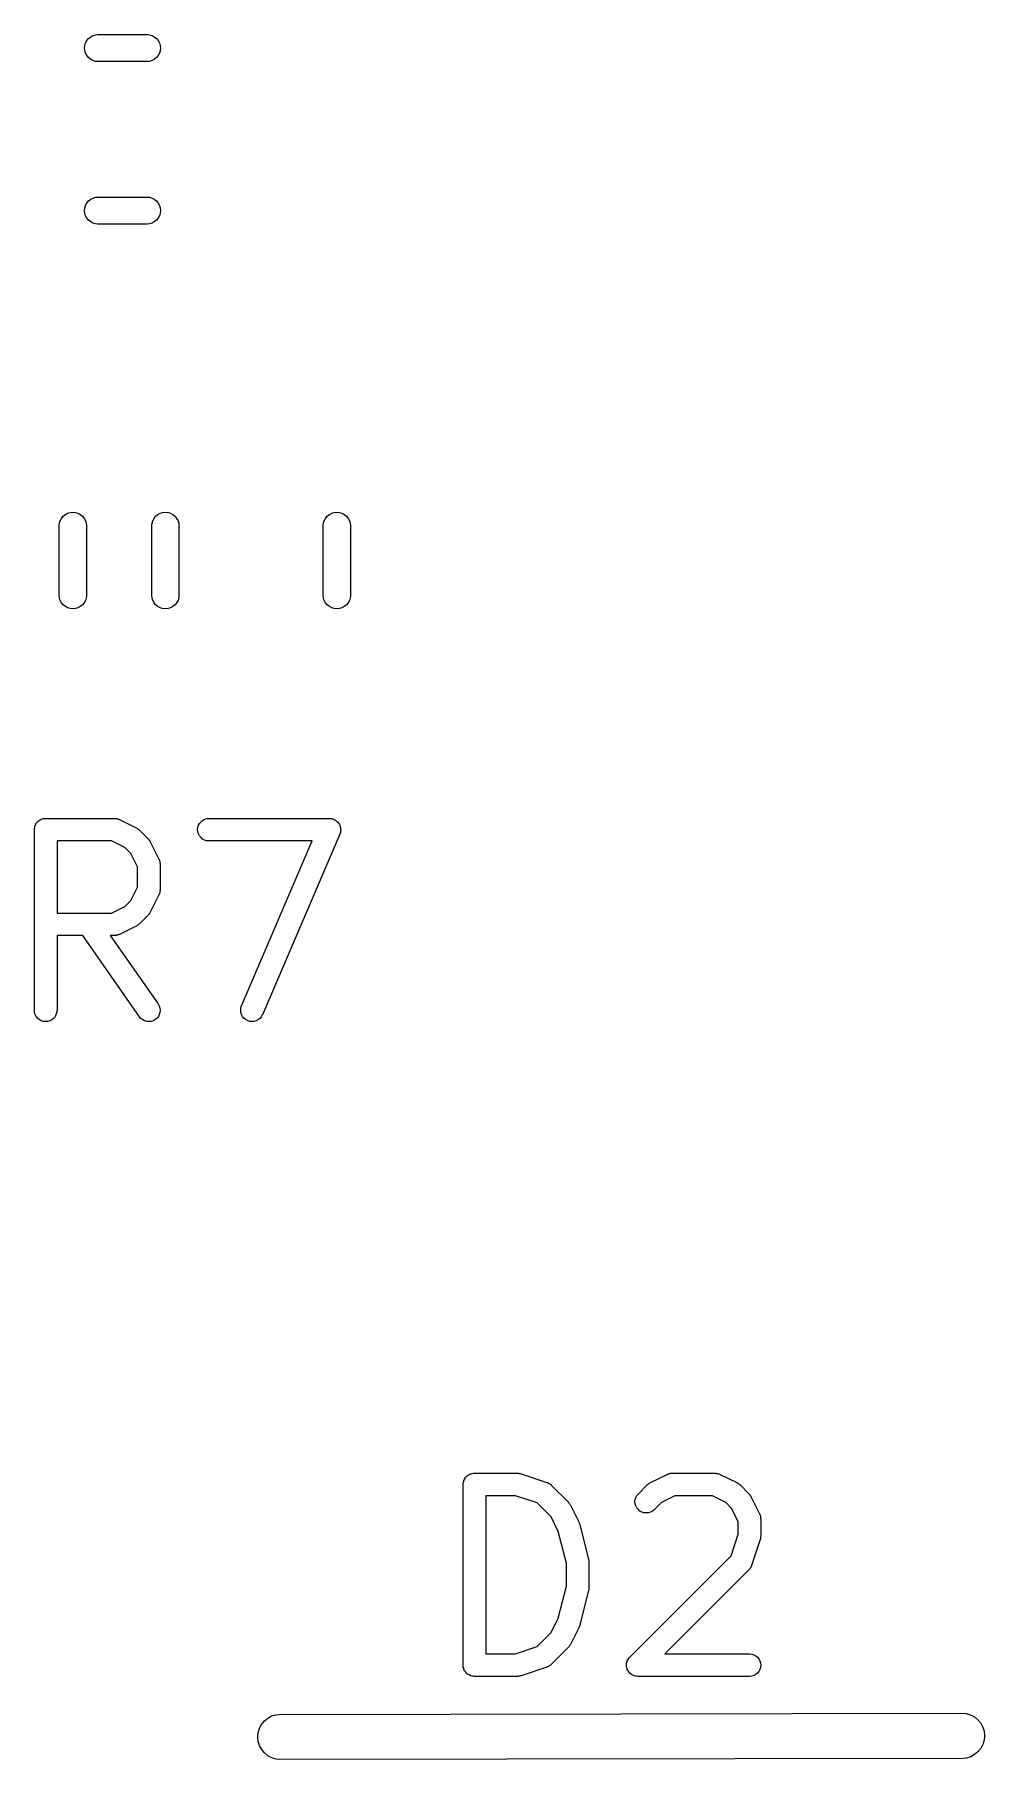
# Model space of a CAD drawing. Extents: x 160.5 to 231.1, y -123.8 to -81.5.
# Drawn here: x 191.86 to 196.07, y -99.68 to -92.04 of the extents above; entities that cross this region are included whole.
import ezdxf

# ---------------------------------------------------------------- set-up
doc = ezdxf.new("R2010")
doc.units = 0
doc.layers.add('BLACK', color=7, linetype='CONTINUOUS')

msp = doc.modelspace()

# ---------------------------------------------------------------- linework, layer by layer
at = {"layer": 'BLACK', "linetype": 'CONTINUOUS'}
for p, q in [((192.092, -92.0665), (192.1, -92.0574)), ((192.1, -92.0574), (192.109, -92.0499)), ((192.109, -92.0499), (192.119, -92.0443)), ((192.119, -92.0443), (192.13, -92.0409)), ((192.13, -92.0409), (192.139, -92.04)), ((192.139, -92.04), (192.361, -92.04)), ((192.361, -92.04), (192.37, -92.0409)), ((192.37, -92.0409), (192.381, -92.0443)), ((192.381, -92.0443), (192.391, -92.0499)), ((192.391, -92.0499), (192.4, -92.0574)), ((192.4, -92.0574), (192.408, -92.0665)), ((192.082, -92.1), (192.083, -92.0882)), ((192.083, -92.1118), (192.082, -92.1)), ((192.083, -92.0882), (192.086, -92.0769)), ((192.086, -92.1231), (192.083, -92.1118)), ((192.086, -92.0769), (192.092, -92.0665)), ((192.092, -92.1335), (192.086, -92.1231)), ((192.1, -92.1426), (192.092, -92.1335)), ((192.408, -92.1335), (192.4, -92.1426)), ((192.408, -92.0665), (192.414, -92.0769)), ((192.414, -92.1231), (192.408, -92.1335)), ((192.414, -92.0769), (192.417, -92.0882)), ((192.417, -92.1118), (192.414, -92.1231)), ((192.417, -92.0882), (192.418, -92.1)), ((192.418, -92.1), (192.417, -92.1118)), ((192.109, -92.1501), (192.1, -92.1426)), ((192.119, -92.1557), (192.109, -92.1501)), ((192.13, -92.1591), (192.119, -92.1557)), ((192.139, -92.16), (192.13, -92.1591)), ((192.361, -92.16), (192.139, -92.16)), ((192.37, -92.1591), (192.361, -92.16)), ((192.381, -92.1557), (192.37, -92.1591)), ((192.391, -92.1501), (192.381, -92.1557)), ((192.4, -92.1426), (192.391, -92.1501)), ((192.082, -92.82), (192.083, -92.8082)), ((192.083, -92.8318), (192.082, -92.82)), ((192.083, -92.8082), (192.086, -92.7969)), ((192.086, -92.7969), (192.092, -92.7865)), ((192.092, -92.7865), (192.1, -92.7774)), ((192.1, -92.7774), (192.109, -92.7699)), ((192.109, -92.7699), (192.119, -92.7643)), ((192.119, -92.7643), (192.13, -92.7609)), ((192.13, -92.7609), (192.139, -92.76)), ((192.139, -92.76), (192.361, -92.76)), ((192.361, -92.76), (192.37, -92.7609)), ((192.37, -92.7609), (192.381, -92.7643)), ((192.381, -92.7643), (192.391, -92.7699)), ((192.391, -92.7699), (192.4, -92.7774)), ((192.4, -92.7774), (192.408, -92.7865)), ((192.408, -92.7865), (192.414, -92.7969)), ((192.414, -92.7969), (192.417, -92.8082)), ((192.417, -92.8082), (192.418, -92.82)), ((192.418, -92.82), (192.417, -92.8318)), ((192.086, -92.8431), (192.083, -92.8318)), ((192.092, -92.8535), (192.086, -92.8431)), ((192.1, -92.8626), (192.092, -92.8535)), ((192.109, -92.8701), (192.1, -92.8626)), ((192.119, -92.8757), (192.109, -92.8701)), ((192.13, -92.8791), (192.119, -92.8757)), ((192.139, -92.88), (192.13, -92.8791)), ((192.361, -92.88), (192.139, -92.88)), ((192.37, -92.8791), (192.361, -92.88)), ((192.381, -92.8757), (192.37, -92.8791)), ((192.391, -92.8701), (192.381, -92.8757)), ((192.4, -92.8626), (192.391, -92.8701)), ((192.408, -92.8535), (192.4, -92.8626)), ((192.414, -92.8431), (192.408, -92.8535)), ((192.417, -92.8318), (192.414, -92.8431)), ((191.971, -94.2046), (191.974, -94.1933)), ((191.974, -94.1933), (191.98, -94.1829)), ((191.98, -94.1829), (191.987, -94.1737)), ((191.987, -94.1737), (191.997, -94.1662)), ((191.997, -94.1662), (192.007, -94.1607)), ((192.007, -94.1607), (192.018, -94.1572)), ((192.018, -94.1572), (192.03, -94.1561)), ((192.03, -94.1561), (192.042, -94.1572)), ((192.042, -94.1572), (192.053, -94.1607)), ((192.053, -94.1607), (192.063, -94.1662)), ((192.063, -94.1662), (192.073, -94.1737)), ((192.073, -94.1737), (192.08, -94.1829)), ((192.08, -94.1829), (192.086, -94.1933)), ((192.086, -94.1933), (192.089, -94.2046)), ((192.381, -94.2046), (192.384, -94.1933)), ((192.384, -94.1933), (192.39, -94.1829)), ((192.39, -94.1829), (192.397, -94.1737)), ((192.397, -94.1737), (192.407, -94.1662)), ((192.407, -94.1662), (192.417, -94.1607)), ((192.417, -94.1607), (192.428, -94.1572)), ((192.428, -94.1572), (192.44, -94.1561)), ((192.44, -94.1561), (192.452, -94.1572)), ((192.452, -94.1572), (192.463, -94.1607)), ((192.463, -94.1607), (192.473, -94.1662)), ((192.473, -94.1662), (192.483, -94.1737)), ((192.483, -94.1737), (192.49, -94.1829)), ((192.49, -94.1829), (192.496, -94.1933)), ((192.496, -94.1933), (192.499, -94.2046)), ((193.141, -94.2046), (193.144, -94.1933)), ((193.144, -94.1933), (193.15, -94.1829)), ((193.15, -94.1829), (193.157, -94.1737)), ((193.157, -94.1737), (193.167, -94.1662)), ((193.167, -94.1662), (193.177, -94.1607)), ((193.177, -94.1607), (193.188, -94.1572)), ((193.188, -94.1572), (193.2, -94.1561)), ((193.2, -94.1561), (193.212, -94.1572)), ((193.212, -94.1572), (193.223, -94.1607)), ((193.223, -94.1607), (193.233, -94.1662)), ((193.233, -94.1662), (193.243, -94.1737)), ((193.243, -94.1737), (193.25, -94.1829)), ((193.25, -94.1829), (193.256, -94.1933)), ((193.256, -94.1933), (193.259, -94.2046)), ((191.97, -94.2134), (191.971, -94.2046)), ((191.97, -94.5266), (191.97, -94.2134)), ((192.089, -94.2046), (192.09, -94.2134)), ((192.09, -94.2134), (192.09, -94.5266)), ((192.38, -94.2134), (192.381, -94.2046)), ((192.38, -94.5266), (192.38, -94.2134)), ((192.499, -94.2046), (192.5, -94.2134)), ((192.5, -94.2134), (192.5, -94.5266)), ((193.14, -94.2134), (193.141, -94.2046)), ((193.14, -94.5266), (193.14, -94.2134)), ((193.259, -94.2046), (193.26, -94.2134)), ((193.26, -94.2134), (193.26, -94.5266)), ((191.971, -94.5354), (191.97, -94.5266)), ((191.974, -94.5467), (191.971, -94.5354)), ((191.98, -94.5571), (191.974, -94.5467)), ((191.987, -94.5663), (191.98, -94.5571)), ((191.997, -94.5738), (191.987, -94.5663)), ((192.007, -94.5793), (191.997, -94.5738)), ((192.018, -94.5828), (192.007, -94.5793)), ((192.03, -94.5839), (192.018, -94.5828)), ((192.042, -94.5828), (192.03, -94.5839)), ((192.053, -94.5793), (192.042, -94.5828)), ((192.063, -94.5738), (192.053, -94.5793)), ((192.073, -94.5663), (192.063, -94.5738)), ((192.08, -94.5571), (192.073, -94.5663)), ((192.086, -94.5467), (192.08, -94.5571)), ((192.089, -94.5354), (192.086, -94.5467)), ((192.09, -94.5266), (192.089, -94.5354)), ((192.381, -94.5354), (192.38, -94.5266)), ((192.384, -94.5467), (192.381, -94.5354)), ((192.39, -94.5571), (192.384, -94.5467)), ((192.397, -94.5663), (192.39, -94.5571)), ((192.407, -94.5738), (192.397, -94.5663)), ((192.417, -94.5793), (192.407, -94.5738)), ((192.428, -94.5828), (192.417, -94.5793)), ((192.44, -94.5839), (192.428, -94.5828)), ((192.452, -94.5828), (192.44, -94.5839)), ((192.463, -94.5793), (192.452, -94.5828)), ((192.473, -94.5738), (192.463, -94.5793)), ((192.483, -94.5663), (192.473, -94.5738)), ((192.49, -94.5571), (192.483, -94.5663)), ((192.496, -94.5467), (192.49, -94.5571)), ((192.499, -94.5354), (192.496, -94.5467)), ((192.5, -94.5266), (192.499, -94.5354)), ((193.141, -94.5354), (193.14, -94.5266)), ((193.144, -94.5467), (193.141, -94.5354)), ((193.15, -94.5571), (193.144, -94.5467)), ((193.157, -94.5663), (193.15, -94.5571)), ((193.167, -94.5738), (193.157, -94.5663)), ((193.177, -94.5793), (193.167, -94.5738)), ((193.188, -94.5828), (193.177, -94.5793)), ((193.2, -94.5839), (193.188, -94.5828)), ((193.212, -94.5828), (193.2, -94.5839)), ((193.223, -94.5793), (193.212, -94.5828)), ((193.233, -94.5738), (193.223, -94.5793)), ((193.243, -94.5663), (193.233, -94.5738)), ((193.25, -94.5571), (193.243, -94.5663)), ((193.256, -94.5467), (193.25, -94.5571)), ((193.259, -94.5354), (193.256, -94.5467)), ((193.26, -94.5266), (193.259, -94.5354)), ((191.86, -95.5566), (191.861, -95.5519)), ((191.86, -95.5612), (191.86, -95.5566)), ((191.86, -95.5615), (191.86, -95.5612)), ((191.86, -95.5616), (191.86, -95.5615)), ((191.86, -95.5619), (191.86, -95.5616)), ((191.86, -95.5616), (191.86, -95.5616)), ((191.86, -96.3619), (191.86, -95.5619)), ((191.861, -95.5515), (191.862, -95.547)), ((191.861, -95.5517), (191.861, -95.5515)), ((191.861, -95.5519), (191.861, -95.5517)), ((191.862, -95.547), (191.863, -95.5425)), ((191.863, -95.5425), (191.864, -95.5424)), ((191.864, -95.5422), (191.866, -95.5381)), ((191.864, -95.5424), (191.864, -95.5422)), ((191.866, -95.5381), (191.868, -95.5339)), ((191.868, -95.5337), (191.871, -95.5301)), ((191.868, -95.5338), (191.868, -95.5337)), ((191.868, -95.5339), (191.868, -95.5338)), ((191.871, -95.5301), (191.874, -95.5264)), ((191.874, -95.5263), (191.875, -95.5262)), ((191.874, -95.5264), (191.874, -95.5263)), ((191.875, -95.5262), (191.878, -95.5233)), ((191.878, -95.5233), (191.882, -95.5203)), ((191.882, -95.5201), (191.886, -95.5179)), ((191.882, -95.5202), (191.882, -95.5201)), ((191.882, -95.5203), (191.882, -95.5202)), ((191.886, -95.5179), (191.89, -95.5157)), ((191.89, -95.5157), (191.891, -95.5156)), ((191.891, -95.5155), (191.895, -95.5142)), ((191.891, -95.5156), (191.891, -95.5155)), ((191.895, -95.5142), (191.9, -95.5129)), ((191.9, -95.5128), (191.905, -95.5124)), ((191.9, -95.5129), (191.9, -95.5128)), ((191.9, -95.5128), (191.9, -95.5128)), ((191.905, -95.5124), (191.91, -95.5119)), ((191.91, -95.5119), (192.214, -95.5119)), ((192.214, -95.5119), (192.215, -95.5119)), ((192.215, -95.5119), (192.216, -95.5121)), ((192.216, -95.5121), (192.218, -95.512)), ((192.218, -95.512), (192.221, -95.5126)), ((192.221, -95.5126), (192.225, -95.513)), ((192.225, -95.513), (192.226, -95.5134)), ((192.226, -95.5134), (192.228, -95.5137)), ((192.228, -95.5137), (192.231, -95.5149)), ((192.231, -95.5149), (192.234, -95.5159)), ((192.234, -95.5159), (192.235, -95.5167)), ((192.235, -95.5167), (192.237, -95.5172)), ((192.237, -95.5172), (192.313, -95.5553)), ((192.313, -95.5553), (192.313, -95.5556)), ((192.313, -95.5556), (192.316, -95.5571)), ((192.316, -95.5571), (192.318, -95.5584)), ((192.318, -95.5584), (192.32, -95.5598)), ((192.32, -95.5598), (192.322, -95.5609)), ((192.322, -95.5609), (192.324, -95.5629)), ((192.324, -95.5629), (192.326, -95.5646)), ((192.326, -95.5646), (192.364, -95.6027)), ((192.583, -95.5616), (192.584, -95.5519)), ((192.584, -95.5713), (192.583, -95.5616)), ((192.584, -95.5519), (192.587, -95.5425)), ((192.587, -95.5806), (192.584, -95.5713)), ((192.587, -95.5425), (192.592, -95.5339)), ((192.592, -95.5339), (192.598, -95.5264)), ((192.598, -95.5264), (192.606, -95.5203)), ((192.606, -95.5203), (192.614, -95.5157)), ((192.614, -95.5157), (192.624, -95.5129)), ((192.624, -95.5129), (192.633, -95.5119)), ((192.633, -95.5119), (193.167, -95.5119)), ((193.167, -95.5119), (193.168, -95.5119)), ((193.167, -95.5119), (193.167, -95.5119)), ((193.168, -95.5119), (193.168, -95.5119)), ((193.168, -95.5119), (193.172, -95.5125)), ((193.172, -95.5125), (193.177, -95.513)), ((193.177, -95.513), (193.177, -95.513)), ((193.177, -95.513), (193.177, -95.5131)), ((193.177, -95.5131), (193.182, -95.5145)), ((193.182, -95.5145), (193.186, -95.5159)), ((193.186, -95.5159), (193.187, -95.516)), ((193.187, -95.516), (193.187, -95.5161)), ((193.187, -95.5161), (193.191, -95.5184)), ((193.191, -95.5184), (193.195, -95.5206)), ((193.195, -95.5206), (193.195, -95.5208)), ((193.195, -95.5208), (193.195, -95.5208)), ((193.195, -95.5208), (193.199, -95.5239)), ((193.199, -95.5239), (193.202, -95.5269)), ((193.202, -95.5269), (193.202, -95.5271)), ((193.202, -95.5271), (193.203, -95.5272)), ((193.203, -95.5272), (193.206, -95.5309)), ((193.206, -95.5309), (193.209, -95.5345)), ((193.209, -95.5345), (193.209, -95.5347)), ((193.209, -95.5347), (193.209, -95.5348)), ((193.209, -95.5348), (193.211, -95.5391)), ((193.211, -95.5391), (193.213, -95.5432)), ((193.213, -95.5432), (193.213, -95.5433)), ((193.213, -95.5433), (193.213, -95.5435)), ((193.213, -95.5435), (193.214, -95.5481)), ((193.214, -95.5481), (193.216, -95.5525)), ((193.216, -95.5723), (193.214, -95.5768)), ((193.216, -95.5525), (193.216, -95.5527)), ((193.216, -95.5527), (193.216, -95.5529)), ((193.216, -95.5529), (193.216, -95.5575)), ((193.216, -95.5575), (193.217, -95.5623)), ((193.217, -95.5626), (193.216, -95.5672)), ((193.216, -95.5672), (193.216, -95.572)), ((193.216, -95.572), (193.216, -95.5721)), ((193.216, -95.5721), (193.216, -95.5723)), ((193.217, -95.5623), (193.217, -95.5624)), ((193.217, -95.5624), (193.217, -95.5626)), ((191.96, -95.6119), (191.96, -95.931)), ((192.202, -95.6119), (191.96, -95.6119)), ((192.261, -95.6411), (192.202, -95.6119)), ((192.287, -95.6677), (192.261, -95.6411)), ((192.364, -95.6027), (192.364, -95.6032)), ((192.364, -95.6032), (192.366, -95.6054)), ((192.366, -95.6054), (192.368, -95.6075)), ((192.368, -95.6075), (192.369, -95.6092)), ((192.369, -95.6092), (192.371, -95.6109)), ((192.371, -95.6109), (192.372, -95.6134)), ((192.372, -95.6134), (192.373, -95.6157)), ((192.373, -95.6157), (192.411, -95.6919)), ((192.591, -95.5893), (192.587, -95.5806)), ((192.598, -95.5969), (192.591, -95.5893)), ((192.605, -95.6032), (192.598, -95.5969)), ((192.614, -95.6079), (192.605, -95.6032)), ((192.623, -95.6108), (192.614, -95.6079)), ((192.633, -95.6119), (192.623, -95.6108)), ((193.091, -95.6119), (192.633, -95.6119)), ((192.633, -95.6119), (192.633, -95.6119)), ((192.778, -96.3422), (193.091, -95.6119)), ((193.213, -95.5816), (192.87, -96.3816)), ((193.214, -95.5768), (193.213, -95.5813)), ((193.213, -95.5813), (193.213, -95.5814)), ((193.213, -95.5814), (193.213, -95.5816)), ((192.317, -95.7261), (192.287, -95.6677)), ((192.317, -95.8168), (192.317, -95.7261)), ((192.411, -95.6919), (192.412, -95.6926)), ((192.412, -95.6926), (192.412, -95.6939)), ((192.412, -95.6939), (192.413, -95.6952)), ((192.413, -95.6952), (192.414, -95.6985)), ((192.414, -95.6985), (192.415, -95.7017)), ((192.415, -95.7017), (192.415, -95.7032)), ((192.415, -95.7032), (192.416, -95.7046)), ((192.416, -95.7046), (192.416, -95.708)), ((192.416, -95.708), (192.417, -95.7113)), ((192.417, -95.7113), (192.417, -95.7128)), ((192.417, -95.7128), (192.417, -95.7143)), ((192.417, -95.7143), (192.417, -95.8286)), ((192.261, -95.9018), (192.287, -95.8751)), ((192.287, -95.8751), (192.317, -95.8168)), ((192.411, -95.8509), (192.373, -95.9271)), ((192.412, -95.8496), (192.411, -95.8509)), ((192.413, -95.8483), (192.412, -95.8496)), ((192.414, -95.845), (192.413, -95.8483)), ((192.415, -95.8418), (192.414, -95.845)), ((192.416, -95.839), (192.415, -95.8404)), ((192.415, -95.8404), (192.415, -95.8418)), ((192.417, -95.8293), (192.416, -95.8307)), ((192.416, -95.8307), (192.417, -95.8322)), ((192.417, -95.8322), (192.416, -95.8356)), ((192.416, -95.8356), (192.416, -95.839)), ((192.417, -95.8286), (192.417, -95.8293)), ((191.96, -95.931), (192.202, -95.931)), ((192.202, -95.931), (192.261, -95.9018)), ((192.364, -95.9401), (192.326, -95.9782)), ((192.366, -95.9379), (192.364, -95.9401)), ((192.368, -95.9359), (192.366, -95.9379)), ((192.369, -95.9342), (192.368, -95.9359)), ((192.37, -95.9326), (192.369, -95.9342)), ((192.371, -95.9301), (192.37, -95.9326)), ((192.373, -95.9277), (192.371, -95.9301)), ((192.373, -95.9271), (192.373, -95.9277)), ((192.074, -96.031), (191.96, -96.031)), ((191.96, -96.031), (191.96, -96.3619)), ((192.326, -96.3906), (192.074, -96.031)), ((192.214, -96.031), (192.196, -96.031)), ((192.196, -96.031), (192.408, -96.3332)), ((192.216, -96.0308), (192.214, -96.031)), ((192.217, -96.0309), (192.216, -96.0308)), ((192.221, -96.0303), (192.217, -96.0309)), ((192.224, -96.03), (192.221, -96.0303)), ((192.225, -96.0296), (192.224, -96.03)), ((192.227, -96.0293), (192.225, -96.0296)), ((192.23, -96.0282), (192.227, -96.0293)), ((192.233, -96.0272), (192.23, -96.0282)), ((192.235, -96.0265), (192.233, -96.0272)), ((192.236, -96.026), (192.235, -96.0265)), ((192.237, -96.0257), (192.236, -96.026)), ((192.313, -95.9876), (192.237, -96.0257)), ((192.315, -95.9861), (192.313, -95.9876)), ((192.318, -95.9848), (192.315, -95.9861)), ((192.319, -95.9835), (192.318, -95.9848)), ((192.321, -95.9824), (192.319, -95.9835)), ((192.323, -95.9805), (192.321, -95.9824)), ((192.325, -95.9787), (192.323, -95.9805)), ((192.326, -95.9782), (192.325, -95.9787)), ((192.408, -96.3332), (192.408, -96.3338)), ((192.408, -96.3338), (192.413, -96.3424)), ((191.86, -96.3716), (191.86, -96.3619)), ((191.863, -96.381), (191.86, -96.3716)), ((191.868, -96.3896), (191.863, -96.381)), ((191.874, -96.3971), (191.868, -96.3896)), ((191.882, -96.4034), (191.874, -96.3971)), ((191.89, -96.408), (191.882, -96.4034)), ((191.899, -96.4109), (191.89, -96.408)), ((191.909, -96.4119), (191.899, -96.4109)), ((191.919, -96.411), (191.909, -96.4119)), ((191.928, -96.4083), (191.919, -96.411)), ((191.937, -96.4037), (191.928, -96.4083)), ((191.945, -96.3976), (191.937, -96.4037)), ((191.951, -96.3902), (191.945, -96.3976)), ((191.955, -96.3816), (191.951, -96.3902)), ((191.958, -96.3723), (191.955, -96.3816)), ((191.96, -96.3626), (191.958, -96.3723)), ((191.96, -96.3619), (191.96, -96.3626)), ((192.332, -96.398), (192.326, -96.3906)), ((192.34, -96.404), (192.332, -96.398)), ((192.348, -96.4085), (192.34, -96.404)), ((192.358, -96.4111), (192.348, -96.4085)), ((192.368, -96.4119), (192.358, -96.4111)), ((192.377, -96.4108), (192.368, -96.4119)), ((192.387, -96.4078), (192.377, -96.4108)), ((192.395, -96.4031), (192.387, -96.4078)), ((192.403, -96.3968), (192.395, -96.4031)), ((192.409, -96.3891), (192.403, -96.3968)), ((192.413, -96.3805), (192.409, -96.3891)), ((192.413, -96.3424), (192.416, -96.3517)), ((192.416, -96.3711), (192.413, -96.3805)), ((192.416, -96.3517), (192.417, -96.3614)), ((192.417, -96.3614), (192.416, -96.3711)), ((192.774, -96.3612), (192.775, -96.3515)), ((192.775, -96.3709), (192.774, -96.3612)), ((192.775, -96.3515), (192.778, -96.3422)), ((192.777, -96.3803), (192.775, -96.3709)), ((192.782, -96.389), (192.777, -96.3803)), ((192.788, -96.3966), (192.782, -96.389)), ((192.795, -96.403), (192.788, -96.3966)), ((192.804, -96.4077), (192.795, -96.403)), ((192.813, -96.4107), (192.804, -96.4077)), ((192.823, -96.4119), (192.813, -96.4107)), ((192.832, -96.4111), (192.823, -96.4119)), ((192.842, -96.4085), (192.832, -96.4111)), ((192.851, -96.4041), (192.842, -96.4085)), ((192.858, -96.3981), (192.851, -96.4041)), ((192.865, -96.3907), (192.858, -96.3981)), ((192.869, -96.3822), (192.865, -96.3907)), ((192.87, -96.3816), (192.869, -96.3822)), ((193.76, -98.4565), (193.761, -98.4518)), ((193.76, -98.4612), (193.76, -98.4565)), ((193.76, -98.4615), (193.76, -98.4612)), ((193.76, -98.4616), (193.76, -98.4615)), ((193.76, -98.4619), (193.76, -98.4616)), ((193.76, -98.4616), (193.76, -98.4616)), ((193.76, -99.2619), (193.76, -98.4619)), ((193.761, -98.4515), (193.762, -98.447)), ((193.761, -98.4517), (193.761, -98.4515)), ((193.761, -98.4518), (193.761, -98.4517)), ((193.762, -98.447), (193.763, -98.4425)), ((193.763, -98.4425), (193.764, -98.4424)), ((193.764, -98.4422), (193.766, -98.4381)), ((193.764, -98.4424), (193.764, -98.4422)), ((193.766, -98.4381), (193.768, -98.4339)), ((193.768, -98.4337), (193.771, -98.4301)), ((193.768, -98.4338), (193.768, -98.4337)), ((193.768, -98.4339), (193.768, -98.4338)), ((193.771, -98.4301), (193.774, -98.4264)), ((193.774, -98.4263), (193.775, -98.4262)), ((193.774, -98.4264), (193.774, -98.4263)), ((193.775, -98.4262), (193.778, -98.4233)), ((193.778, -98.4233), (193.782, -98.4203)), ((193.782, -98.4201), (193.786, -98.4179)), ((193.782, -98.4202), (193.782, -98.4201)), ((193.782, -98.4203), (193.782, -98.4202)), ((193.786, -98.4179), (193.79, -98.4157)), ((193.79, -98.4157), (193.791, -98.4156)), ((193.791, -98.4155), (193.795, -98.4142)), ((193.791, -98.4156), (193.791, -98.4155)), ((193.795, -98.4142), (193.8, -98.4129)), ((193.8, -98.4128), (193.805, -98.4124)), ((193.8, -98.4129), (193.8, -98.4128)), ((193.8, -98.4128), (193.8, -98.4128)), ((193.805, -98.4124), (193.81, -98.4119)), ((193.81, -98.4119), (194, -98.4119)), ((194, -98.4119), (194.001, -98.4119)), ((194.001, -98.4119), (194.003, -98.4122)), ((194.003, -98.4122), (194.006, -98.4123)), ((194.006, -98.4123), (194.008, -98.4128)), ((194.008, -98.4128), (194.01, -98.413)), ((194.01, -98.413), (194.013, -98.4138)), ((194.013, -98.4138), (194.016, -98.4145)), ((194.016, -98.4145), (194.13, -98.4526)), ((194.13, -98.4526), (194.131, -98.4528)), ((194.131, -98.4528), (194.132, -98.4534)), ((194.132, -98.4534), (194.133, -98.4538)), ((194.133, -98.4538), (194.137, -98.4555)), ((194.137, -98.4555), (194.14, -98.4569)), ((194.14, -98.4569), (194.141, -98.4578)), ((194.141, -98.4578), (194.142, -98.4584)), ((194.142, -98.4584), (194.145, -98.4606)), ((194.145, -98.4606), (194.148, -98.4626)), ((194.148, -98.4626), (194.149, -98.4637)), ((194.149, -98.4637), (194.15, -98.4646)), ((194.15, -98.4646), (194.226, -98.5408)), ((194.536, -98.5027), (194.574, -98.4646)), ((194.574, -98.4646), (194.575, -98.4642)), ((194.575, -98.4642), (194.577, -98.4624)), ((194.577, -98.4624), (194.579, -98.4605)), ((194.579, -98.4605), (194.581, -98.4594)), ((194.581, -98.4594), (194.582, -98.4581)), ((194.582, -98.4581), (194.585, -98.4568)), ((194.585, -98.4568), (194.587, -98.4553)), ((194.587, -98.4553), (194.663, -98.4172)), ((194.663, -98.4172), (194.664, -98.4169)), ((194.664, -98.4169), (194.665, -98.4164)), ((194.665, -98.4164), (194.667, -98.4157)), ((194.667, -98.4157), (194.67, -98.4147)), ((194.67, -98.4147), (194.673, -98.4135)), ((194.673, -98.4135), (194.675, -98.4133)), ((194.675, -98.4133), (194.676, -98.4129)), ((194.676, -98.4129), (194.679, -98.4125)), ((194.679, -98.4125), (194.683, -98.412)), ((194.683, -98.412), (194.684, -98.412)), ((194.684, -98.412), (194.686, -98.4119)), ((194.686, -98.4119), (194.876, -98.4119)), ((194.876, -98.4119), (194.877, -98.4119)), ((194.877, -98.4119), (194.878, -98.4121)), ((194.878, -98.4121), (194.88, -98.412)), ((194.88, -98.412), (194.883, -98.4126)), ((194.883, -98.4126), (194.887, -98.413)), ((194.887, -98.413), (194.888, -98.4134)), ((194.888, -98.4134), (194.889, -98.4137)), ((194.889, -98.4137), (194.893, -98.4149)), ((194.893, -98.4149), (194.896, -98.4159)), ((194.896, -98.4159), (194.897, -98.4167)), ((194.897, -98.4167), (194.899, -98.4172)), ((194.899, -98.4172), (194.975, -98.4553)), ((194.975, -98.4553), (194.975, -98.4556)), ((194.975, -98.4556), (194.978, -98.4571)), ((194.978, -98.4571), (194.98, -98.4584)), ((194.98, -98.4584), (194.982, -98.4598)), ((194.982, -98.4598), (194.984, -98.4609)), ((194.984, -98.4609), (194.986, -98.4629)), ((194.986, -98.4629), (194.988, -98.4646)), ((194.988, -98.4646), (195.026, -98.5027)), ((193.86, -98.5119), (193.86, -99.2119)), ((193.992, -98.5119), (193.86, -98.5119)), ((194.087, -98.5437), (193.992, -98.5119)), ((194.149, -98.6058), (194.087, -98.5437)), ((194.226, -98.5408), (194.226, -98.5413)), ((194.226, -98.5413), (194.228, -98.5435)), ((194.228, -98.5435), (194.23, -98.5456)), ((194.23, -98.5456), (194.231, -98.5473)), ((194.231, -98.5473), (194.232, -98.549)), ((194.232, -98.549), (194.234, -98.5515)), ((194.234, -98.5515), (194.235, -98.5538)), ((194.235, -98.5538), (194.273, -98.63)), ((194.521, -98.5379), (194.522, -98.5282)), ((194.522, -98.5476), (194.521, -98.5379)), ((194.522, -98.5282), (194.525, -98.5189)), ((194.525, -98.557), (194.522, -98.5476)), ((194.525, -98.5189), (194.53, -98.5103)), ((194.53, -98.5103), (194.536, -98.5027)), ((194.639, -98.5411), (194.607, -98.5734)), ((194.698, -98.5119), (194.639, -98.5411)), ((194.864, -98.5119), (194.698, -98.5119)), ((194.923, -98.5411), (194.864, -98.5119)), ((194.949, -98.5677), (194.923, -98.5411)), ((195.026, -98.5027), (195.026, -98.5032)), ((195.026, -98.5032), (195.028, -98.5054)), ((195.028, -98.5054), (195.03, -98.5075)), ((195.03, -98.5075), (195.031, -98.5092)), ((195.031, -98.5092), (195.032, -98.5109)), ((195.032, -98.5109), (195.034, -98.5134)), ((195.034, -98.5134), (195.035, -98.5157)), ((195.035, -98.5157), (195.073, -98.5919)), ((194.181, -98.6698), (194.149, -98.6058)), ((194.273, -98.63), (194.274, -98.6306)), ((194.274, -98.6306), (194.274, -98.6309)), ((194.274, -98.6309), (194.274, -98.6311)), ((194.274, -98.6311), (194.275, -98.6355)), ((194.53, -98.5656), (194.525, -98.557)), ((194.536, -98.5732), (194.53, -98.5656)), ((194.543, -98.5794), (194.536, -98.5732)), ((194.552, -98.5841), (194.543, -98.5794)), ((194.561, -98.587), (194.552, -98.5841)), ((194.571, -98.5881), (194.561, -98.587)), ((194.581, -98.5872), (194.571, -98.5881)), ((194.59, -98.5845), (194.581, -98.5872)), ((194.599, -98.58), (194.59, -98.5845)), ((194.606, -98.5739), (194.599, -98.58)), ((194.607, -98.5734), (194.606, -98.5739)), ((194.979, -98.6261), (194.949, -98.5677)), ((194.979, -98.6824), (194.979, -98.6261)), ((195.073, -98.5919), (195.074, -98.5926)), ((195.074, -98.5926), (195.074, -98.5939)), ((195.074, -98.5939), (195.075, -98.5952)), ((195.075, -98.5952), (195.076, -98.5985)), ((195.076, -98.5985), (195.077, -98.6017)), ((195.077, -98.6017), (195.077, -98.6032)), ((195.077, -98.6032), (195.078, -98.6046)), ((195.078, -98.6046), (195.078, -98.608)), ((195.078, -98.608), (195.078, -98.6114)), ((195.078, -98.6114), (195.078, -98.6128)), ((195.078, -98.6128), (195.079, -98.6143)), ((195.079, -98.6143), (195.079, -98.6905)), ((194.217, -98.8109), (194.181, -98.6698)), ((194.275, -98.6355), (194.277, -98.6398)), ((194.277, -98.6398), (194.277, -98.64)), ((194.277, -98.64), (194.277, -98.6403)), ((194.277, -98.6403), (194.315, -98.7926)), ((194.947, -98.7778), (194.979, -98.6824)), ((195.076, -98.7063), (195.038, -98.8206)), ((195.077, -98.7035), (195.076, -98.7063)), ((195.078, -98.6988), (195.077, -98.7009)), ((195.077, -98.7009), (195.077, -98.7035)), ((195.079, -98.6912), (195.078, -98.694)), ((195.078, -98.694), (195.078, -98.6968)), ((195.078, -98.6968), (195.078, -98.6988)), ((195.079, -98.6905), (195.079, -98.6912)), ((194.498, -99.2264), (194.947, -98.7778)), ((194.217, -98.9129), (194.217, -98.8109)), ((194.315, -98.7926), (194.315, -98.7933)), ((194.315, -98.7933), (194.315, -98.7942)), ((194.315, -98.7942), (194.316, -98.795)), ((194.316, -98.795), (194.316, -98.799)), ((194.316, -98.799), (194.317, -98.803)), ((194.317, -98.803), (194.317, -98.8039)), ((194.317, -98.8039), (194.317, -98.8048)), ((194.317, -98.8048), (194.317, -98.919)), ((195.026, -98.8401), (194.654, -99.2119)), ((195.027, -98.839), (195.026, -98.8401)), ((195.028, -98.838), (195.027, -98.839)), ((195.03, -98.8352), (195.028, -98.838)), ((195.032, -98.8326), (195.03, -98.8352)), ((195.033, -98.8313), (195.032, -98.8326)), ((195.034, -98.8301), (195.033, -98.8313)), ((195.035, -98.827), (195.034, -98.8301)), ((195.037, -98.824), (195.035, -98.827)), ((195.038, -98.8212), (195.037, -98.8226)), ((195.037, -98.8226), (195.037, -98.824)), ((195.038, -98.8206), (195.038, -98.8212)), ((194.181, -99.054), (194.217, -98.9129)), ((194.315, -98.9312), (194.277, -99.0836)), ((194.316, -98.9294), (194.315, -98.9303)), ((194.315, -98.9303), (194.315, -98.9312)), ((194.317, -98.9215), (194.316, -98.9255)), ((194.316, -98.9255), (194.316, -98.9294)), ((194.317, -98.919), (194.317, -98.9197)), ((194.317, -98.9197), (194.317, -98.9206)), ((194.317, -98.9206), (194.317, -98.9215)), ((194.149, -99.118), (194.181, -99.054)), ((194.275, -99.0891), (194.273, -99.0934)), ((194.277, -99.0847), (194.275, -99.0891)), ((194.277, -99.0836), (194.277, -99.0842)), ((194.277, -99.0842), (194.277, -99.0844)), ((194.277, -99.0844), (194.277, -99.0847)), ((194.087, -99.1801), (194.149, -99.118)), ((194.273, -99.0938), (194.235, -99.17)), ((194.273, -99.0934), (194.273, -99.0936)), ((194.273, -99.0936), (194.273, -99.0938)), ((193.86, -99.2119), (193.992, -99.2119)), ((193.992, -99.2119), (194.087, -99.1801)), ((194.226, -99.183), (194.15, -99.2592)), ((194.228, -99.1808), (194.226, -99.183)), ((194.23, -99.1788), (194.228, -99.1808)), ((194.231, -99.177), (194.23, -99.1788)), ((194.232, -99.1754), (194.231, -99.177)), ((194.233, -99.173), (194.232, -99.1754)), ((194.235, -99.1706), (194.233, -99.173)), ((194.235, -99.17), (194.235, -99.1706)), ((194.486, -99.2473), (194.487, -99.2427)), ((194.487, -99.2425), (194.489, -99.2384)), ((194.487, -99.2426), (194.487, -99.2425)), ((194.487, -99.2427), (194.487, -99.2426)), ((194.489, -99.2384), (194.492, -99.2341)), ((194.492, -99.2339), (194.495, -99.2302)), ((194.492, -99.234), (194.492, -99.2339)), ((194.492, -99.2341), (194.492, -99.234)), ((194.495, -99.2302), (194.498, -99.2265)), ((194.498, -99.2265), (194.498, -99.2264)), ((194.498, -99.2264), (194.498, -99.2264)), ((194.498, -99.2264), (194.498, -99.2264)), ((194.654, -99.2119), (195.029, -99.2119)), ((195.029, -99.2119), (195.029, -99.2119)), ((195.029, -99.2119), (195.039, -99.213)), ((195.039, -99.213), (195.048, -99.2159)), ((195.048, -99.2159), (195.057, -99.2206)), ((195.057, -99.2206), (195.064, -99.2269)), ((195.064, -99.2269), (195.07, -99.2345)), ((195.07, -99.2345), (195.075, -99.2432)), ((195.075, -99.2432), (195.078, -99.2525)), ((193.76, -99.2666), (193.76, -99.2619)), ((193.76, -99.2713), (193.76, -99.2666)), ((193.76, -99.2714), (193.76, -99.2713)), ((193.76, -99.2716), (193.76, -99.2714)), ((193.762, -99.2762), (193.76, -99.2716)), ((193.763, -99.2806), (193.762, -99.2762)), ((193.763, -99.2808), (193.763, -99.2806)), ((193.763, -99.281), (193.763, -99.2808)), ((193.766, -99.2852), (193.763, -99.281)), ((193.768, -99.2893), (193.766, -99.2852)), ((193.768, -99.2894), (193.768, -99.2893)), ((193.768, -99.2896), (193.768, -99.2894)), ((193.771, -99.2932), (193.768, -99.2896)), ((193.774, -99.2969), (193.771, -99.2932)), ((193.774, -99.297), (193.774, -99.2969)), ((193.774, -99.2971), (193.774, -99.297)), ((193.778, -99.3002), (193.774, -99.2971)), ((193.781, -99.3032), (193.778, -99.3002)), ((193.782, -99.3034), (193.781, -99.3032)), ((193.781, -99.3032), (193.781, -99.3032)), ((193.786, -99.3056), (193.782, -99.3034)), ((193.79, -99.3079), (193.786, -99.3056)), ((193.79, -99.308), (193.79, -99.3079)), ((193.79, -99.3079), (193.79, -99.3079)), ((193.795, -99.3094), (193.79, -99.308)), ((193.799, -99.3108), (193.795, -99.3094)), ((193.799, -99.3109), (193.799, -99.3108)), ((193.799, -99.3108), (193.799, -99.3108)), ((193.804, -99.3114), (193.799, -99.3109)), ((193.809, -99.3119), (193.804, -99.3114)), ((193.81, -99.3119), (193.809, -99.3119)), ((193.809, -99.3119), (193.809, -99.3119)), ((193.809, -99.3119), (193.809, -99.3119)), ((193.809, -99.3119), (193.809, -99.3119)), ((194, -99.3119), (193.81, -99.3119)), ((194.003, -99.3116), (194, -99.3119)), ((194.006, -99.3116), (194.003, -99.3116)), ((194.008, -99.3112), (194.006, -99.3116)), ((194.01, -99.311), (194.008, -99.3112)), ((194.012, -99.3101), (194.01, -99.311)), ((194.015, -99.3096), (194.012, -99.3101)), ((194.016, -99.3093), (194.015, -99.3096)), ((194.13, -99.2712), (194.016, -99.3093)), ((194.131, -99.2706), (194.13, -99.2712)), ((194.133, -99.2702), (194.131, -99.2706)), ((194.136, -99.2687), (194.133, -99.2702)), ((194.139, -99.2673), (194.136, -99.2687)), ((194.14, -99.2664), (194.139, -99.2673)), ((194.142, -99.2657), (194.14, -99.2664)), ((194.144, -99.2636), (194.142, -99.2657)), ((194.147, -99.2616), (194.144, -99.2636)), ((194.148, -99.2606), (194.147, -99.2616)), ((194.149, -99.2597), (194.148, -99.2606)), ((194.15, -99.2592), (194.149, -99.2597)), ((194.483, -99.2616), (194.484, -99.2568)), ((194.483, -99.2617), (194.483, -99.2616)), ((194.483, -99.2616), (194.483, -99.2616)), ((194.484, -99.2666), (194.483, -99.2617)), ((194.484, -99.2518), (194.486, -99.2473)), ((194.484, -99.2519), (194.484, -99.2518)), ((194.484, -99.252), (194.484, -99.2519)), ((194.484, -99.2568), (194.484, -99.252)), ((194.484, -99.2713), (194.484, -99.2666)), ((194.484, -99.2714), (194.484, -99.2713)), ((194.486, -99.2763), (194.484, -99.2714)), ((194.484, -99.2714), (194.484, -99.2714)), ((194.487, -99.2806), (194.486, -99.2763)), ((194.487, -99.2807), (194.487, -99.2806)), ((194.487, -99.2808), (194.487, -99.2807)), ((194.489, -99.2852), (194.487, -99.2808)), ((194.491, -99.2893), (194.489, -99.2852)), ((194.492, -99.2893), (194.491, -99.2893)), ((194.492, -99.2894), (194.492, -99.2893)), ((194.495, -99.2932), (194.492, -99.2894)), ((194.498, -99.2969), (194.495, -99.2932)), ((194.498, -99.297), (194.498, -99.2969)), ((194.498, -99.2969), (194.498, -99.2969)), ((194.501, -99.3001), (194.498, -99.297)), ((194.505, -99.3032), (194.501, -99.3001)), ((194.505, -99.3033), (194.505, -99.3032)), ((194.505, -99.3032), (194.505, -99.3032)), ((194.509, -99.3055), (194.505, -99.3033)), ((194.514, -99.3079), (194.509, -99.3055)), ((194.518, -99.3093), (194.514, -99.3079)), ((194.514, -99.3079), (194.514, -99.3079)), ((194.514, -99.3079), (194.514, -99.3079)), ((194.523, -99.3108), (194.518, -99.3093)), ((194.528, -99.3114), (194.523, -99.3108)), ((194.523, -99.3108), (194.523, -99.3108)), ((194.523, -99.3108), (194.523, -99.3108)), ((194.533, -99.3119), (194.528, -99.3114)), ((195.029, -99.3119), (194.533, -99.3119)), ((194.533, -99.3119), (194.533, -99.3119)), ((194.533, -99.3119), (194.533, -99.3119)), ((194.533, -99.3119), (194.533, -99.3119)), ((194.533, -99.3119), (194.533, -99.3119)), ((195.038, -99.311), (195.029, -99.3119)), ((195.048, -99.3081), (195.038, -99.311)), ((195.056, -99.3036), (195.048, -99.3081)), ((195.064, -99.2974), (195.056, -99.3036)), ((195.07, -99.2899), (195.064, -99.2974)), ((195.075, -99.2813), (195.07, -99.2899)), ((195.078, -99.272), (195.075, -99.2813)), ((195.078, -99.2525), (195.079, -99.2623)), ((195.079, -99.2623), (195.078, -99.272)), ((192.851, -99.5606), (192.857, -99.5417)), ((192.857, -99.5417), (192.866, -99.5243)), ((192.866, -99.5243), (192.879, -99.5091)), ((192.879, -99.5091), (192.894, -99.4965)), ((192.894, -99.4965), (192.911, -99.4872)), ((192.911, -99.4872), (192.93, -99.4815)), ((192.93, -99.4815), (192.945, -99.48)), ((192.945, -99.48), (195.975, -99.475)), ((195.975, -99.475), (195.989, -99.4764)), ((195.989, -99.4764), (196.008, -99.4821)), ((196.008, -99.4821), (196.026, -99.4914)), ((196.026, -99.4914), (196.041, -99.5038)), ((196.041, -99.5038), (196.053, -99.519)), ((196.053, -99.519), (196.063, -99.5364)), ((196.063, -99.5364), (196.069, -99.5552)), ((192.85, -99.5802), (192.851, -99.5606)), ((192.851, -99.5998), (192.85, -99.5802)), ((192.857, -99.6186), (192.851, -99.5998)), ((192.867, -99.636), (192.857, -99.6186)), ((196.063, -99.6133), (196.054, -99.6307)), ((196.069, -99.5944), (196.063, -99.6133)), ((196.069, -99.5552), (196.07, -99.5748)), ((196.07, -99.5748), (196.069, -99.5944)), ((192.879, -99.6512), (192.867, -99.636)), ((192.894, -99.6636), (192.879, -99.6512)), ((192.912, -99.6729), (192.894, -99.6636)), ((192.931, -99.6786), (192.912, -99.6729)), ((192.945, -99.68), (192.931, -99.6786)), ((195.975, -99.675), (192.945, -99.68)), ((195.99, -99.6735), (195.975, -99.675)), ((196.009, -99.6678), (195.99, -99.6735)), ((196.026, -99.6585), (196.009, -99.6678)), ((196.041, -99.6459), (196.026, -99.6585)), ((196.054, -99.6307), (196.041, -99.6459))]:
    msp.add_line(p, q, dxfattribs=at)

doc.saveas('drawing.dxf')
